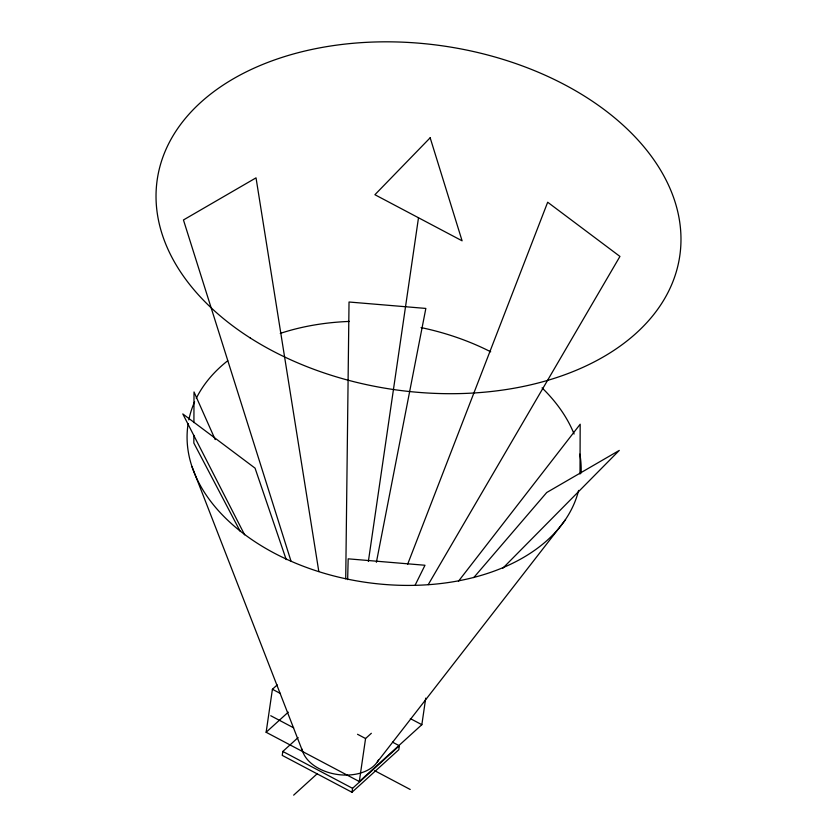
<?xml version="1.0" encoding="UTF-8"?>
<svg xmlns="http://www.w3.org/2000/svg" width="837" height="837" viewBox="0 0 837 837"><rect width="100%" height="100%" fill="white"/><g stroke="black" fill="none" stroke-linecap="round" stroke-linejoin="round"><path stroke-width="1.26" d="M193.87 435.376L193.839 443.035L240.02 531.024M193.912 422.601L194.017 391.957L215.203 439.592M580.01 474.035L580.177 424.223L458.446 581.255M345.723 578.817L349.029 302.011L425.845 308.434L376.388 562.297M347.648 579.612L348.171 558.834L424.987 565.257L415.142 585.136M425.719 698.131L421.848 724.685L359.303 781.528L266.135 732.27L272.412 689.269L277.225 684.896M298.108 737.564L282.822 751.459L282.247 755.392L351.979 792.262L398.81 749.722L399.375 745.777L392.522 742.157M368.364 561.449L418.5 217.756M351.979 792.262L352.555 788.328L399.375 745.777M359.303 781.528L365.57 738.527L371.346 733.285M407.598 564.368L547.68 202.23L619.945 256.436L428.241 584.624M377.33 761.942L565.561 519.693M473.742 577.603L546.707 492.522L619.286 450.411L502.713 568.333M266.135 732.27L288.273 712.151M293.651 795.15L317.296 773.67M410.35 718.606L421.848 724.685M272.412 689.269L280.458 693.528M357.525 734.279L365.57 738.527M270.738 715.729L293.682 727.855M374.652 770.678L410.214 789.479M282.822 751.459L352.555 788.328M244.634 534.833L182.801 413.928L255.055 468.145L286.223 559.618M192.039 466.743L302.628 751.344M290.952 560.968L183.449 219.964L256.028 177.852L318.813 571.514M578.618 490.409A198.233 130.31 8.3 0 1 358.016 581.119A198.233 130.31 8.3 0 1 188.137 423.627M188.817 419.912A198.233 130.31 8.3 0 1 194.623 401.823M196.266 398.328A198.233 130.31 8.3 0 1 227.737 360.737M280.269 333.398A198.233 130.31 8.3 0 1 349.458 321.429M421.053 327.581A198.233 130.31 8.3 0 1 490.712 351.802M542.062 387.876A198.233 130.31 8.3 0 1 574.088 434.026M579.853 454.104A198.233 130.31 8.3 0 1 581.119 472.989M378.47 759.975A39.642 26.062 8.3 0 1 337.531 774.487A39.642 26.062 8.3 0 1 302.031 749.136M430.166 137.791L374.913 194.718L462.087 240.805L430.166 137.791M250.211 337.949A264.053 173.583 8.3 0 0 677.091 268.939A264.053 173.583 8.3 0 0 328.198 46.391A264.053 173.583 8.3 0 0 250.211 337.949"/></g></svg>
